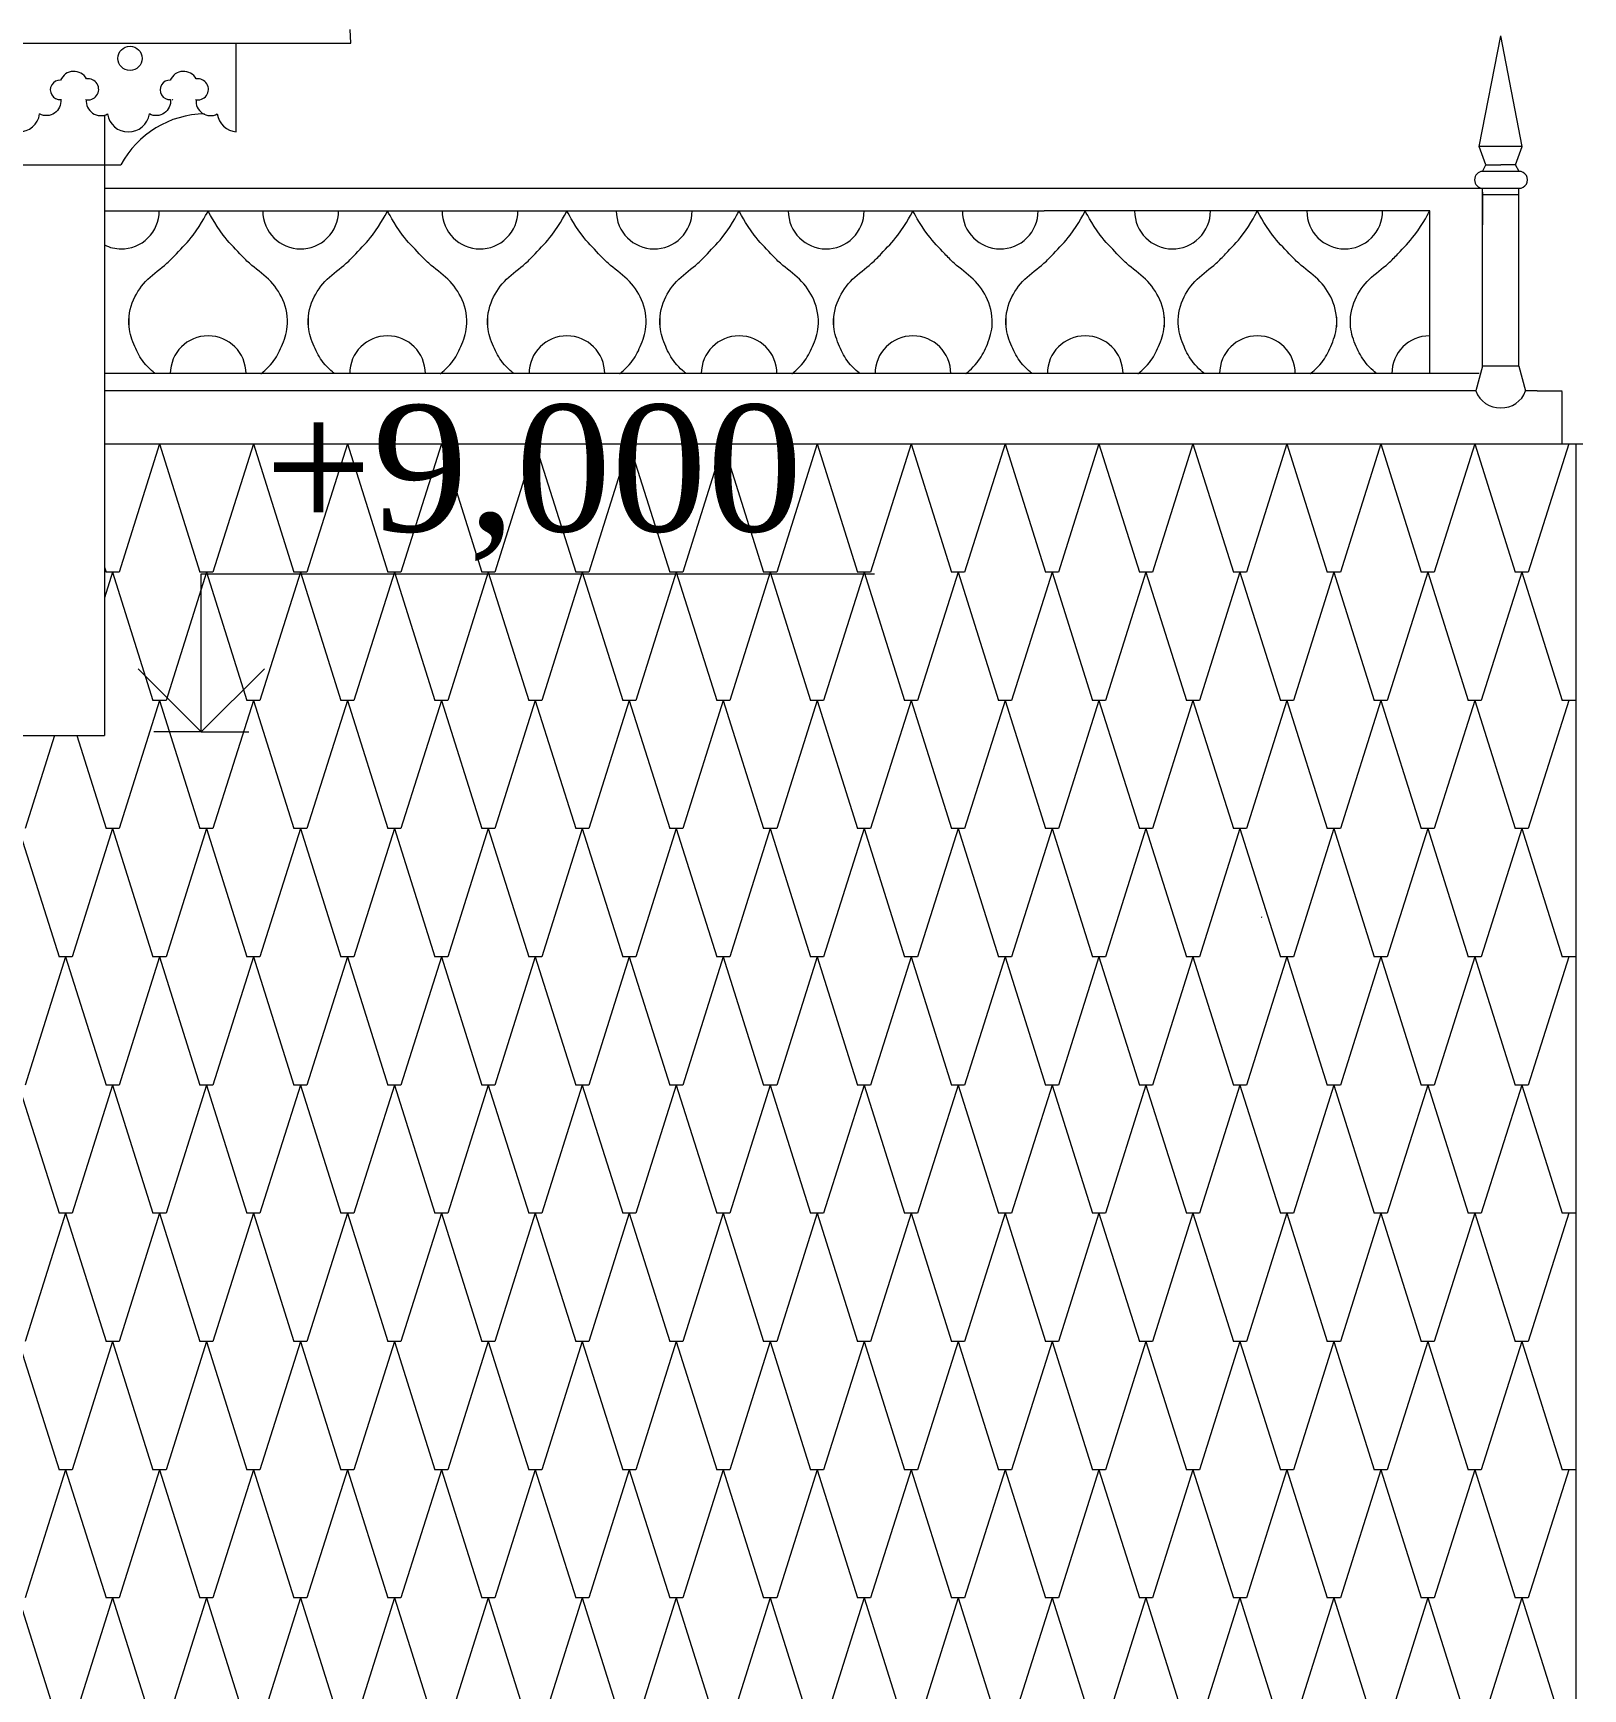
# Model space of a CAD drawing. Header units: millimetres. Extents: x 2399 to 111977, y 1313 to 59551.
# Drawn here: x 78996 to 81445, y 39283 to 41900 of the extents above; entities that cross this region are included whole.
import ezdxf

# ---------------------------------------------------------------- set-up
doc = ezdxf.new("R2010")
doc.units = ezdxf.units.MM
doc.layers.add('dim Level', color=7, linetype='Continuous', lineweight=13)
doc.layers.add('main line', color=7, linetype='Continuous', lineweight=13)
doc.layers.add('hatch1', color=7, linetype='Continuous', lineweight=20, true_color=0x6a6a6a)
doc.styles.add('СГЕНЕРИР_СТИЛЬ_1', font='georgia.ttf')

msp = doc.modelspace()

# ---------------------------------------------------------------- linework, layer by layer
at = {"layer": 'dim Level', "color": 7, "linetype": 'Continuous', "lineweight": 13}
for p, q in [((79261.5586, 40794.9945), (79261.5586, 41044.9945)), ((79261.5586, 41044.9945), (80325.4386, 41044.9945)), ((79261.5586, 40794.9945), (79161.5586, 40894.9945)), ((79361.5586, 40894.9945), (79261.5586, 40794.9945)), ((79261.5586, 40794.9945), (79186.5586, 40794.9945)), ((79261.5586, 40794.9945), (79336.5586, 40794.9945))]:
    msp.add_line(p, q, dxfattribs=at)
at = {"layer": 'hatch1', "color": 251, "linetype": 'Continuous', "lineweight": 20, "true_color": 0x6a6a6a}
for p, q in [((79195.4782, 41250.1817), (79131.5301, 41047.532)), ((79195.4782, 41250.1817), (79259.4263, 41047.532)), ((79343.9658, 41250.1817), (79280.0176, 41047.532)), ((79343.9658, 41250.1817), (79407.9139, 41047.532)), ((79492.4534, 41250.1817), (79428.5052, 41047.532)), ((79492.4534, 41250.1817), (79556.4015, 41047.532)), ((79640.941, 41250.1817), (79576.9928, 41047.532)), ((79640.941, 41250.1817), (79704.8891, 41047.532)), ((79789.4285, 41250.1817), (79725.4804, 41047.532)), ((79789.4285, 41250.1817), (79853.3767, 41047.532)), ((79937.9161, 41250.1817), (79873.968, 41047.532)), ((79937.9161, 41250.1817), (80001.8643, 41047.532)), ((80086.4037, 41250.1817), (80022.4556, 41047.532)), ((80086.4037, 41250.1817), (80150.3519, 41047.532)), ((80234.8913, 41250.1817), (80170.9432, 41047.532)), ((80234.8913, 41250.1817), (80298.8394, 41047.532)), ((80383.3789, 41250.1817), (80319.4308, 41047.532)), ((80383.3789, 41250.1817), (80447.327, 41047.532)), ((80531.8665, 41250.1817), (80467.9183, 41047.532)), ((80531.8665, 41250.1817), (80595.8146, 41047.532)), ((80680.3541, 41250.1817), (80616.4059, 41047.532)), ((80680.3541, 41250.1817), (80744.3022, 41047.532)), ((80828.8417, 41250.1817), (80764.8935, 41047.532)), ((80828.8417, 41250.1817), (80892.7898, 41047.532)), ((80977.3292, 41250.1817), (80913.3811, 41047.532)), ((80977.3292, 41250.1817), (81041.2774, 41047.532)), ((81125.8168, 41250.1817), (81061.8687, 41047.532)), ((81125.8168, 41250.1817), (81189.765, 41047.532)), ((81274.3044, 41250.1817), (81210.3563, 41047.532)), ((81274.3044, 41250.1817), (81338.2526, 41047.532)), ((81422.792, 41250.1817), (81358.8439, 41047.532)), ((79108.4357, 41055.4641), (79110.9387, 41047.532)), ((79121.2344, 41047.532), (79108.4357, 41006.9732)), ((79131.5301, 41047.532), (79110.9387, 41047.532)), ((79121.2344, 41047.532), (79185.1825, 40844.8823)), ((79269.722, 41047.532), (79205.7739, 40844.8823)), ((79280.0176, 41047.532), (79259.4263, 41047.532)), ((79269.722, 41047.532), (79333.6701, 40844.8823)), ((79418.2096, 41047.532), (79354.2614, 40844.8823)), ((79428.5052, 41047.532), (79407.9139, 41047.532)), ((79418.2096, 41047.532), (79482.1577, 40844.8823)), ((79566.6972, 41047.532), (79502.749, 40844.8823)), ((79576.9928, 41047.532), (79556.4015, 41047.532)), ((79566.6972, 41047.532), (79630.6453, 40844.8823)), ((79715.1847, 41047.532), (79651.2366, 40844.8823)), ((79725.4804, 41047.532), (79704.8891, 41047.532)), ((79715.1847, 41047.532), (79779.1329, 40844.8823)), ((79863.6723, 41047.532), (79799.7242, 40844.8823)), ((79873.968, 41047.532), (79853.3767, 41047.532)), ((79863.6723, 41047.532), (79927.6205, 40844.8823)), ((80012.1599, 41047.532), (79948.2118, 40844.8823)), ((80022.4556, 41047.532), (80001.8643, 41047.532)), ((80012.1599, 41047.532), (80076.1081, 40844.8823)), ((80160.6475, 41047.532), (80096.6994, 40844.8823)), ((80170.9432, 41047.532), (80150.3519, 41047.532)), ((80160.6475, 41047.532), (80224.5956, 40844.8823)), ((80309.1351, 41047.532), (80245.187, 40844.8823)), ((80319.4308, 41047.532), (80298.8394, 41047.532)), ((80309.1351, 41047.532), (80373.0832, 40844.8823)), ((80457.6227, 41047.532), (80393.6746, 40844.8823)), ((80467.9183, 41047.532), (80447.327, 41047.532)), ((80457.6227, 41047.532), (80521.5708, 40844.8823)), ((80606.1103, 41047.532), (80542.1621, 40844.8823)), ((80616.4059, 41047.532), (80595.8146, 41047.532)), ((80606.1103, 41047.532), (80670.0584, 40844.8823)), ((80754.5979, 41047.532), (80690.6497, 40844.8823)), ((80764.8935, 41047.532), (80744.3022, 41047.532)), ((80754.5979, 41047.532), (80818.546, 40844.8823)), ((80903.0855, 41047.532), (80839.1373, 40844.8823)), ((80913.3811, 41047.532), (80892.7898, 41047.532)), ((80903.0855, 41047.532), (80967.0336, 40844.8823)), ((81051.573, 41047.532), (80987.6249, 40844.8823)), ((81061.8687, 41047.532), (81041.2774, 41047.532)), ((81051.573, 41047.532), (81115.5212, 40844.8823)), ((81200.0606, 41047.532), (81136.1125, 40844.8823)), ((81210.3563, 41047.532), (81189.765, 41047.532)), ((81200.0606, 41047.532), (81264.0088, 40844.8823)), ((81348.5482, 41047.532), (81284.6001, 40844.8823)), ((81358.8439, 41047.532), (81338.2526, 41047.532)), ((81348.5482, 41047.532), (81412.4963, 40844.8823)), ((79195.4782, 40844.8823), (79131.5301, 40642.2326)), ((79205.7739, 40844.8823), (79185.1825, 40844.8823)), ((79195.4782, 40844.8823), (79259.4263, 40642.2326)), ((79343.9658, 40844.8823), (79280.0176, 40642.2326)), ((79354.2614, 40844.8823), (79333.6701, 40844.8823)), ((79343.9658, 40844.8823), (79407.9139, 40642.2326)), ((79492.4534, 40844.8823), (79428.5052, 40642.2326)), ((79502.749, 40844.8823), (79482.1577, 40844.8823)), ((79492.4534, 40844.8823), (79556.4015, 40642.2326)), ((79640.941, 40844.8823), (79576.9928, 40642.2326)), ((79651.2366, 40844.8823), (79630.6453, 40844.8823)), ((79640.941, 40844.8823), (79704.8891, 40642.2326)), ((79789.4285, 40844.8823), (79725.4804, 40642.2326)), ((79799.7242, 40844.8823), (79779.1329, 40844.8823)), ((79789.4285, 40844.8823), (79853.3767, 40642.2326)), ((79937.9161, 40844.8823), (79873.968, 40642.2326)), ((79948.2118, 40844.8823), (79927.6205, 40844.8823)), ((79937.9161, 40844.8823), (80001.8643, 40642.2326)), ((80086.4037, 40844.8823), (80022.4556, 40642.2326)), ((80096.6994, 40844.8823), (80076.1081, 40844.8823)), ((80086.4037, 40844.8823), (80150.3519, 40642.2326)), ((80234.8913, 40844.8823), (80170.9432, 40642.2326)), ((80245.187, 40844.8823), (80224.5956, 40844.8823)), ((80234.8913, 40844.8823), (80298.8394, 40642.2326)), ((80383.3789, 40844.8823), (80319.4308, 40642.2326)), ((80393.6746, 40844.8823), (80373.0832, 40844.8823)), ((80383.3789, 40844.8823), (80447.327, 40642.2326)), ((80531.8665, 40844.8823), (80467.9183, 40642.2326)), ((80542.1621, 40844.8823), (80521.5708, 40844.8823)), ((80531.8665, 40844.8823), (80595.8146, 40642.2326)), ((80680.3541, 40844.8823), (80616.4059, 40642.2326)), ((80690.6497, 40844.8823), (80670.0584, 40844.8823)), ((80680.3541, 40844.8823), (80744.3022, 40642.2326)), ((80828.8417, 40844.8823), (80764.8935, 40642.2326)), ((80839.1373, 40844.8823), (80818.546, 40844.8823)), ((80828.8417, 40844.8823), (80892.7898, 40642.2326)), ((80977.3292, 40844.8823), (80913.3811, 40642.2326)), ((80987.6249, 40844.8823), (80967.0336, 40844.8823)), ((80977.3292, 40844.8823), (81041.2774, 40642.2326)), ((81125.8168, 40844.8823), (81061.8687, 40642.2326)), ((81136.1125, 40844.8823), (81115.5212, 40844.8823)), ((81125.8168, 40844.8823), (81189.765, 40642.2326)), ((81274.3044, 40844.8823), (81210.3563, 40642.2326)), ((81284.6001, 40844.8823), (81264.0088, 40844.8823)), ((81274.3044, 40844.8823), (81338.2526, 40642.2326)), ((81422.792, 40844.8823), (81358.8439, 40642.2326)), ((81433.0877, 40844.8823), (81412.4963, 40844.8823)), ((79029.4068, 40789.1597), (78983.0425, 40642.2326)), ((79064.5744, 40789.1597), (79110.9387, 40642.2326)), ((78972.7468, 40642.2326), (79036.6949, 40439.5829)), ((79121.2344, 40642.2326), (79057.2863, 40439.5829)), ((79131.5301, 40642.2326), (79110.9387, 40642.2326)), ((79121.2344, 40642.2326), (79185.1825, 40439.5829)), ((79269.722, 40642.2326), (79205.7739, 40439.5829)), ((79280.0176, 40642.2326), (79259.4263, 40642.2326)), ((79269.722, 40642.2326), (79333.6701, 40439.5829)), ((79418.2096, 40642.2326), (79354.2614, 40439.5829)), ((79428.5052, 40642.2326), (79407.9139, 40642.2326)), ((79418.2096, 40642.2326), (79482.1577, 40439.5829)), ((79566.6972, 40642.2326), (79502.749, 40439.5829)), ((79576.9928, 40642.2326), (79556.4015, 40642.2326)), ((79566.6972, 40642.2326), (79630.6453, 40439.5829)), ((79715.1847, 40642.2326), (79651.2366, 40439.5829)), ((79725.4804, 40642.2326), (79704.8891, 40642.2326)), ((79715.1847, 40642.2326), (79779.1329, 40439.5829)), ((79863.6723, 40642.2326), (79799.7242, 40439.5829)), ((79873.968, 40642.2326), (79853.3767, 40642.2326)), ((79863.6723, 40642.2326), (79927.6205, 40439.5829)), ((80012.1599, 40642.2326), (79948.2118, 40439.5829)), ((80022.4556, 40642.2326), (80001.8643, 40642.2326)), ((80012.1599, 40642.2326), (80076.1081, 40439.5829)), ((80160.6475, 40642.2326), (80096.6994, 40439.5829)), ((80170.9432, 40642.2326), (80150.3519, 40642.2326)), ((80160.6475, 40642.2326), (80224.5956, 40439.5829)), ((80309.1351, 40642.2326), (80245.187, 40439.5829)), ((80319.4308, 40642.2326), (80298.8394, 40642.2326)), ((80309.1351, 40642.2326), (80373.0832, 40439.5829)), ((80457.6227, 40642.2326), (80393.6746, 40439.5829)), ((80467.9183, 40642.2326), (80447.327, 40642.2326)), ((80457.6227, 40642.2326), (80521.5708, 40439.5829)), ((80606.1103, 40642.2326), (80542.1621, 40439.5829)), ((80616.4059, 40642.2326), (80595.8146, 40642.2326)), ((80606.1103, 40642.2326), (80670.0584, 40439.5829)), ((80754.5979, 40642.2326), (80690.6497, 40439.5829)), ((80764.8935, 40642.2326), (80744.3022, 40642.2326)), ((80754.5979, 40642.2326), (80818.546, 40439.5829)), ((80903.0855, 40642.2326), (80839.1373, 40439.5829)), ((80913.3811, 40642.2326), (80892.7898, 40642.2326)), ((80903.0855, 40642.2326), (80967.0336, 40439.5829)), ((81051.573, 40642.2326), (80987.6249, 40439.5829)), ((81061.8687, 40642.2326), (81041.2774, 40642.2326)), ((81051.573, 40642.2326), (81115.5212, 40439.5829)), ((81200.0606, 40642.2326), (81136.1125, 40439.5829)), ((81210.3563, 40642.2326), (81189.765, 40642.2326)), ((81200.0606, 40642.2326), (81264.0088, 40439.5829)), ((81348.5482, 40642.2326), (81284.6001, 40439.5829)), ((81358.8439, 40642.2326), (81338.2526, 40642.2326)), ((81348.5482, 40642.2326), (81412.4963, 40439.5829)), ((79046.9906, 40439.5829), (78983.0425, 40236.9332)), ((79057.2863, 40439.5829), (79036.6949, 40439.5829)), ((79046.9906, 40439.5829), (79110.9387, 40236.9332)), ((79195.4782, 40439.5829), (79131.5301, 40236.9332)), ((79205.7739, 40439.5829), (79185.1825, 40439.5829)), ((79195.4782, 40439.5829), (79259.4263, 40236.9332)), ((79343.9658, 40439.5829), (79280.0176, 40236.9332)), ((79354.2614, 40439.5829), (79333.6701, 40439.5829)), ((79343.9658, 40439.5829), (79407.9139, 40236.9332)), ((79492.4534, 40439.5829), (79428.5052, 40236.9332)), ((79502.749, 40439.5829), (79482.1577, 40439.5829)), ((79492.4534, 40439.5829), (79556.4015, 40236.9332)), ((79640.941, 40439.5829), (79576.9928, 40236.9332)), ((79651.2366, 40439.5829), (79630.6453, 40439.5829)), ((79640.941, 40439.5829), (79704.8891, 40236.9332)), ((79789.4285, 40439.5829), (79725.4804, 40236.9332)), ((79799.7242, 40439.5829), (79779.1329, 40439.5829)), ((79789.4285, 40439.5829), (79853.3767, 40236.9332)), ((79937.9161, 40439.5829), (79873.968, 40236.9332)), ((79948.2118, 40439.5829), (79927.6205, 40439.5829)), ((79937.9161, 40439.5829), (80001.8643, 40236.9332)), ((80086.4037, 40439.5829), (80022.4556, 40236.9332)), ((80096.6994, 40439.5829), (80076.1081, 40439.5829)), ((80086.4037, 40439.5829), (80150.3519, 40236.9332)), ((80234.8913, 40439.5829), (80170.9432, 40236.9332)), ((80245.187, 40439.5829), (80224.5956, 40439.5829)), ((80234.8913, 40439.5829), (80298.8394, 40236.9332)), ((80383.3789, 40439.5829), (80319.4308, 40236.9332)), ((80393.6746, 40439.5829), (80373.0832, 40439.5829)), ((80383.3789, 40439.5829), (80447.327, 40236.9332)), ((80531.8665, 40439.5829), (80467.9183, 40236.9332)), ((80542.1621, 40439.5829), (80521.5708, 40439.5829)), ((80531.8665, 40439.5829), (80595.8146, 40236.9332)), ((80680.3541, 40439.5829), (80616.4059, 40236.9332)), ((80690.6497, 40439.5829), (80670.0584, 40439.5829)), ((80680.3541, 40439.5829), (80744.3022, 40236.9332)), ((80828.8417, 40439.5829), (80764.8935, 40236.9332)), ((80839.1373, 40439.5829), (80818.546, 40439.5829)), ((80828.8417, 40439.5829), (80892.7898, 40236.9332)), ((80977.3292, 40439.5829), (80913.3811, 40236.9332)), ((80987.6249, 40439.5829), (80967.0336, 40439.5829)), ((80977.3292, 40439.5829), (81041.2774, 40236.9332)), ((81125.8168, 40439.5829), (81061.8687, 40236.9332)), ((81136.1125, 40439.5829), (81115.5212, 40439.5829)), ((81125.8168, 40439.5829), (81189.765, 40236.9332)), ((81274.3044, 40439.5829), (81210.3563, 40236.9332)), ((81284.6001, 40439.5829), (81264.0088, 40439.5829)), ((81274.3044, 40439.5829), (81338.2526, 40236.9332)), ((81422.792, 40439.5829), (81358.8439, 40236.9332)), ((81433.0877, 40439.5829), (81412.4963, 40439.5829)), ((78972.7468, 40236.9332), (79036.6949, 40034.2835)), ((79121.2344, 40236.9332), (79057.2863, 40034.2835)), ((79131.5301, 40236.9332), (79110.9387, 40236.9332)), ((79121.2344, 40236.9332), (79185.1825, 40034.2835)), ((79269.722, 40236.9332), (79205.7739, 40034.2835)), ((79280.0176, 40236.9332), (79259.4263, 40236.9332)), ((79269.722, 40236.9332), (79333.6701, 40034.2835)), ((79418.2096, 40236.9332), (79354.2614, 40034.2835)), ((79428.5052, 40236.9332), (79407.9139, 40236.9332)), ((79418.2096, 40236.9332), (79482.1577, 40034.2835)), ((79566.6972, 40236.9332), (79502.749, 40034.2835)), ((79576.9928, 40236.9332), (79556.4015, 40236.9332)), ((79566.6972, 40236.9332), (79630.6453, 40034.2835)), ((79715.1847, 40236.9332), (79651.2366, 40034.2835)), ((79725.4804, 40236.9332), (79704.8891, 40236.9332)), ((79715.1847, 40236.9332), (79779.1329, 40034.2835)), ((79863.6723, 40236.9332), (79799.7242, 40034.2835)), ((79873.968, 40236.9332), (79853.3767, 40236.9332)), ((79863.6723, 40236.9332), (79927.6205, 40034.2835)), ((80012.1599, 40236.9332), (79948.2118, 40034.2835)), ((80022.4556, 40236.9332), (80001.8643, 40236.9332)), ((80012.1599, 40236.9332), (80076.1081, 40034.2835)), ((80160.6475, 40236.9332), (80096.6994, 40034.2835)), ((80170.9432, 40236.9332), (80150.3519, 40236.9332)), ((80160.6475, 40236.9332), (80224.5956, 40034.2835)), ((80309.1351, 40236.9332), (80245.187, 40034.2835)), ((80319.4308, 40236.9332), (80298.8394, 40236.9332)), ((80309.1351, 40236.9332), (80373.0832, 40034.2835)), ((80457.6227, 40236.9332), (80393.6746, 40034.2835)), ((80467.9183, 40236.9332), (80447.327, 40236.9332)), ((80457.6227, 40236.9332), (80521.5708, 40034.2835)), ((80606.1103, 40236.9332), (80542.1621, 40034.2835)), ((80616.4059, 40236.9332), (80595.8146, 40236.9332)), ((80606.1103, 40236.9332), (80670.0584, 40034.2835)), ((80754.5979, 40236.9332), (80690.6497, 40034.2835)), ((80764.8935, 40236.9332), (80744.3022, 40236.9332)), ((80754.5979, 40236.9332), (80818.546, 40034.2835)), ((80903.0855, 40236.9332), (80839.1373, 40034.2835)), ((80913.3811, 40236.9332), (80892.7898, 40236.9332)), ((80903.0855, 40236.9332), (80967.0336, 40034.2835)), ((81051.573, 40236.9332), (80987.6249, 40034.2835)), ((81061.8687, 40236.9332), (81041.2774, 40236.9332)), ((81051.573, 40236.9332), (81115.5212, 40034.2835)), ((81200.0606, 40236.9332), (81136.1125, 40034.2835)), ((81210.3563, 40236.9332), (81189.765, 40236.9332)), ((81200.0606, 40236.9332), (81264.0088, 40034.2835)), ((81348.5482, 40236.9332), (81284.6001, 40034.2835)), ((81358.8439, 40236.9332), (81338.2526, 40236.9332)), ((81348.5482, 40236.9332), (81412.4963, 40034.2835)), ((79046.9906, 40034.2835), (78983.0425, 39831.6338)), ((79057.2863, 40034.2835), (79036.6949, 40034.2835)), ((79046.9906, 40034.2835), (79110.9387, 39831.6338)), ((79195.4782, 40034.2835), (79131.5301, 39831.6338)), ((79205.7739, 40034.2835), (79185.1825, 40034.2835)), ((79195.4782, 40034.2835), (79259.4263, 39831.6338)), ((79343.9658, 40034.2835), (79280.0176, 39831.6338)), ((79354.2614, 40034.2835), (79333.6701, 40034.2835)), ((79343.9658, 40034.2835), (79407.9139, 39831.6338)), ((79492.4534, 40034.2835), (79428.5052, 39831.6338)), ((79502.749, 40034.2835), (79482.1577, 40034.2835)), ((79492.4534, 40034.2835), (79556.4015, 39831.6338)), ((79640.941, 40034.2835), (79576.9928, 39831.6338)), ((79651.2366, 40034.2835), (79630.6453, 40034.2835)), ((79640.941, 40034.2835), (79704.8891, 39831.6338)), ((79789.4285, 40034.2835), (79725.4804, 39831.6338)), ((79799.7242, 40034.2835), (79779.1329, 40034.2835)), ((79789.4285, 40034.2835), (79853.3767, 39831.6338)), ((79937.9161, 40034.2835), (79873.968, 39831.6338)), ((79948.2118, 40034.2835), (79927.6205, 40034.2835)), ((79937.9161, 40034.2835), (80001.8643, 39831.6338)), ((80086.4037, 40034.2835), (80022.4556, 39831.6338)), ((80096.6994, 40034.2835), (80076.1081, 40034.2835)), ((80086.4037, 40034.2835), (80150.3519, 39831.6338)), ((80234.8913, 40034.2835), (80170.9432, 39831.6338)), ((80245.187, 40034.2835), (80224.5956, 40034.2835)), ((80234.8913, 40034.2835), (80298.8394, 39831.6338)), ((80383.3789, 40034.2835), (80319.4308, 39831.6338)), ((80393.6746, 40034.2835), (80373.0832, 40034.2835)), ((80383.3789, 40034.2835), (80447.327, 39831.6338)), ((80531.8665, 40034.2835), (80467.9183, 39831.6338)), ((80542.1621, 40034.2835), (80521.5708, 40034.2835)), ((80531.8665, 40034.2835), (80595.8146, 39831.6338)), ((80680.3541, 40034.2835), (80616.4059, 39831.6338)), ((80690.6497, 40034.2835), (80670.0584, 40034.2835)), ((80680.3541, 40034.2835), (80744.3022, 39831.6338)), ((80828.8417, 40034.2835), (80764.8935, 39831.6338)), ((80839.1373, 40034.2835), (80818.546, 40034.2835)), ((80828.8417, 40034.2835), (80892.7898, 39831.6338)), ((80977.3292, 40034.2835), (80913.3811, 39831.6338)), ((80987.6249, 40034.2835), (80967.0336, 40034.2835)), ((80977.3292, 40034.2835), (81041.2774, 39831.6338)), ((81125.8168, 40034.2835), (81061.8687, 39831.6338)), ((81136.1125, 40034.2835), (81115.5212, 40034.2835)), ((81125.8168, 40034.2835), (81189.765, 39831.6338)), ((81274.3044, 40034.2835), (81210.3563, 39831.6338)), ((81284.6001, 40034.2835), (81264.0088, 40034.2835)), ((81274.3044, 40034.2835), (81338.2526, 39831.6338)), ((81422.792, 40034.2835), (81358.8439, 39831.6338)), ((81433.0877, 40034.2835), (81412.4963, 40034.2835)), ((78972.7468, 39831.6338), (79036.6949, 39628.9841)), ((79121.2344, 39831.6338), (79057.2863, 39628.9841)), ((79131.5301, 39831.6338), (79110.9387, 39831.6338)), ((79121.2344, 39831.6338), (79185.1825, 39628.9841)), ((79269.722, 39831.6338), (79205.7739, 39628.9841)), ((79280.0176, 39831.6338), (79259.4263, 39831.6338)), ((79269.722, 39831.6338), (79333.6701, 39628.9841)), ((79418.2096, 39831.6338), (79354.2614, 39628.9841)), ((79428.5052, 39831.6338), (79407.9139, 39831.6338)), ((79418.2096, 39831.6338), (79482.1577, 39628.9841)), ((79566.6972, 39831.6338), (79502.749, 39628.9841)), ((79576.9928, 39831.6338), (79556.4015, 39831.6338)), ((79566.6972, 39831.6338), (79630.6453, 39628.9841)), ((79715.1847, 39831.6338), (79651.2366, 39628.9841)), ((79725.4804, 39831.6338), (79704.8891, 39831.6338)), ((79715.1847, 39831.6338), (79779.1329, 39628.9841)), ((79863.6723, 39831.6338), (79799.7242, 39628.9841)), ((79873.968, 39831.6338), (79853.3767, 39831.6338)), ((79863.6723, 39831.6338), (79927.6205, 39628.9841)), ((80012.1599, 39831.6338), (79948.2118, 39628.9841)), ((80022.4556, 39831.6338), (80001.8643, 39831.6338)), ((80012.1599, 39831.6338), (80076.1081, 39628.9841)), ((80160.6475, 39831.6338), (80096.6994, 39628.9841)), ((80170.9432, 39831.6338), (80150.3519, 39831.6338)), ((80160.6475, 39831.6338), (80224.5956, 39628.9841)), ((80309.1351, 39831.6338), (80245.187, 39628.9841)), ((80319.4308, 39831.6338), (80298.8394, 39831.6338)), ((80309.1351, 39831.6338), (80373.0832, 39628.9841)), ((80457.6227, 39831.6338), (80393.6746, 39628.9841)), ((80467.9183, 39831.6338), (80447.327, 39831.6338)), ((80457.6227, 39831.6338), (80521.5708, 39628.9841)), ((80606.1103, 39831.6338), (80542.1621, 39628.9841)), ((80616.4059, 39831.6338), (80595.8146, 39831.6338)), ((80606.1103, 39831.6338), (80670.0584, 39628.9841)), ((80754.5979, 39831.6338), (80690.6497, 39628.9841)), ((80764.8935, 39831.6338), (80744.3022, 39831.6338)), ((80754.5979, 39831.6338), (80818.546, 39628.9841)), ((80903.0855, 39831.6338), (80839.1373, 39628.9841)), ((80913.3811, 39831.6338), (80892.7898, 39831.6338)), ((80903.0855, 39831.6338), (80967.0336, 39628.9841)), ((81051.573, 39831.6338), (80987.6249, 39628.9841)), ((81061.8687, 39831.6338), (81041.2774, 39831.6338)), ((81051.573, 39831.6338), (81115.5212, 39628.9841)), ((81200.0606, 39831.6338), (81136.1125, 39628.9841)), ((81210.3563, 39831.6338), (81189.765, 39831.6338)), ((81200.0606, 39831.6338), (81264.0088, 39628.9841)), ((81348.5482, 39831.6338), (81284.6001, 39628.9841)), ((81358.8439, 39831.6338), (81338.2526, 39831.6338)), ((81348.5482, 39831.6338), (81412.4963, 39628.9841)), ((79046.9906, 39628.9841), (78983.0425, 39426.3344)), ((79057.2863, 39628.9841), (79036.6949, 39628.9841)), ((79046.9906, 39628.9841), (79110.9387, 39426.3344)), ((79195.4782, 39628.9841), (79131.5301, 39426.3344)), ((79205.7739, 39628.9841), (79185.1825, 39628.9841)), ((79195.4782, 39628.9841), (79259.4263, 39426.3344)), ((79343.9658, 39628.9841), (79280.0176, 39426.3344)), ((79354.2614, 39628.9841), (79333.6701, 39628.9841)), ((79343.9658, 39628.9841), (79407.9139, 39426.3344)), ((79492.4534, 39628.9841), (79428.5052, 39426.3344)), ((79502.749, 39628.9841), (79482.1577, 39628.9841)), ((79492.4534, 39628.9841), (79556.4015, 39426.3344)), ((79640.941, 39628.9841), (79576.9928, 39426.3344)), ((79651.2366, 39628.9841), (79630.6453, 39628.9841)), ((79640.941, 39628.9841), (79704.8891, 39426.3344)), ((79789.4285, 39628.9841), (79725.4804, 39426.3344)), ((79799.7242, 39628.9841), (79779.1329, 39628.9841)), ((79789.4285, 39628.9841), (79853.3767, 39426.3344)), ((79937.9161, 39628.9841), (79873.968, 39426.3344)), ((79948.2118, 39628.9841), (79927.6205, 39628.9841)), ((79937.9161, 39628.9841), (80001.8643, 39426.3344)), ((80086.4037, 39628.9841), (80022.4556, 39426.3344)), ((80096.6994, 39628.9841), (80076.1081, 39628.9841)), ((80086.4037, 39628.9841), (80150.3519, 39426.3344)), ((80234.8913, 39628.9841), (80170.9432, 39426.3344)), ((80245.187, 39628.9841), (80224.5956, 39628.9841)), ((80234.8913, 39628.9841), (80298.8394, 39426.3344)), ((80383.3789, 39628.9841), (80319.4308, 39426.3344)), ((80393.6746, 39628.9841), (80373.0832, 39628.9841)), ((80383.3789, 39628.9841), (80447.327, 39426.3344)), ((80531.8665, 39628.9841), (80467.9183, 39426.3344)), ((80542.1621, 39628.9841), (80521.5708, 39628.9841)), ((80531.8665, 39628.9841), (80595.8146, 39426.3344)), ((80680.3541, 39628.9841), (80616.4059, 39426.3344)), ((80690.6497, 39628.9841), (80670.0584, 39628.9841)), ((80680.3541, 39628.9841), (80744.3022, 39426.3344)), ((80828.8417, 39628.9841), (80764.8935, 39426.3344)), ((80839.1373, 39628.9841), (80818.546, 39628.9841)), ((80828.8417, 39628.9841), (80892.7898, 39426.3344)), ((80977.3292, 39628.9841), (80913.3811, 39426.3344)), ((80987.6249, 39628.9841), (80967.0336, 39628.9841)), ((80977.3292, 39628.9841), (81041.2774, 39426.3344)), ((81125.8168, 39628.9841), (81061.8687, 39426.3344)), ((81136.1125, 39628.9841), (81115.5212, 39628.9841)), ((81125.8168, 39628.9841), (81189.765, 39426.3344)), ((81274.3044, 39628.9841), (81210.3563, 39426.3344)), ((81284.6001, 39628.9841), (81264.0088, 39628.9841)), ((81274.3044, 39628.9841), (81338.2526, 39426.3344)), ((81422.792, 39628.9841), (81358.8439, 39426.3344)), ((81433.0877, 39628.9841), (81412.4963, 39628.9841)), ((78972.7468, 39426.3344), (79036.6949, 39223.6847)), ((79121.2344, 39426.3344), (79057.2863, 39223.6847)), ((79131.5301, 39426.3344), (79110.9387, 39426.3344)), ((79121.2344, 39426.3344), (79185.1825, 39223.6847)), ((79269.722, 39426.3344), (79205.7739, 39223.6847)), ((79280.0176, 39426.3344), (79259.4263, 39426.3344)), ((79269.722, 39426.3344), (79333.6701, 39223.6847)), ((79418.2096, 39426.3344), (79354.2614, 39223.6847)), ((79428.5052, 39426.3344), (79407.9139, 39426.3344)), ((79418.2096, 39426.3344), (79482.1577, 39223.6847)), ((79566.6972, 39426.3344), (79502.749, 39223.6847)), ((79576.9928, 39426.3344), (79556.4015, 39426.3344)), ((79566.6972, 39426.3344), (79630.6453, 39223.6847)), ((79715.1847, 39426.3344), (79651.2366, 39223.6847)), ((79725.4804, 39426.3344), (79704.8891, 39426.3344)), ((79715.1847, 39426.3344), (79779.1329, 39223.6847)), ((79863.6723, 39426.3344), (79799.7242, 39223.6847)), ((79873.968, 39426.3344), (79853.3767, 39426.3344)), ((79863.6723, 39426.3344), (79927.6205, 39223.6847)), ((80012.1599, 39426.3344), (79948.2118, 39223.6847)), ((80022.4556, 39426.3344), (80001.8643, 39426.3344)), ((80012.1599, 39426.3344), (80076.1081, 39223.6847)), ((80160.6475, 39426.3344), (80096.6994, 39223.6847)), ((80170.9432, 39426.3344), (80150.3519, 39426.3344)), ((80160.6475, 39426.3344), (80224.5956, 39223.6847)), ((80309.1351, 39426.3344), (80245.187, 39223.6847)), ((80319.4308, 39426.3344), (80298.8394, 39426.3344)), ((80309.1351, 39426.3344), (80373.0832, 39223.6847)), ((80457.6227, 39426.3344), (80393.6746, 39223.6847)), ((80467.9183, 39426.3344), (80447.327, 39426.3344)), ((80457.6227, 39426.3344), (80521.5708, 39223.6847)), ((80606.1103, 39426.3344), (80542.1621, 39223.6847)), ((80616.4059, 39426.3344), (80595.8146, 39426.3344)), ((80606.1103, 39426.3344), (80670.0584, 39223.6847)), ((80754.5979, 39426.3344), (80690.6497, 39223.6847)), ((80764.8935, 39426.3344), (80744.3022, 39426.3344)), ((80754.5979, 39426.3344), (80818.546, 39223.6847)), ((80903.0855, 39426.3344), (80839.1373, 39223.6847)), ((80913.3811, 39426.3344), (80892.7898, 39426.3344)), ((80903.0855, 39426.3344), (80967.0336, 39223.6847)), ((81051.573, 39426.3344), (80987.6249, 39223.6847)), ((81061.8687, 39426.3344), (81041.2774, 39426.3344)), ((81051.573, 39426.3344), (81115.5212, 39223.6847)), ((81200.0606, 39426.3344), (81136.1125, 39223.6847)), ((81210.3563, 39426.3344), (81189.765, 39426.3344)), ((81200.0606, 39426.3344), (81264.0088, 39223.6847)), ((81348.5482, 39426.3344), (81284.6001, 39223.6847)), ((81358.8439, 39426.3344), (81338.2526, 39426.3344)), ((81348.5482, 39426.3344), (81412.4963, 39223.6847))]:
    msp.add_line(p, q, dxfattribs=at)
at = {"layer": 'main line', "color": 7, "linetype": 'Continuous', "lineweight": 13}
for p, q in [((79498.0329, 41883.4199), (79497.0883, 41905.3065)), ((78620.9615, 41883.4199), (79498.0329, 41883.4199)), ((79316.8524, 41743.3427), (79316.8524, 41883.5726)), ((81281.4275, 41720.2693), (81315.3344, 41895.4447)), ((81349.2413, 41720.2693), (81315.3344, 41895.4447)), ((79108.4357, 41769.8259), (79108.4357, 40789.1597)), ((81349.2413, 41720.2693), (81281.4275, 41720.2693)), ((81291.8075, 41691.1263), (81281.4275, 41720.2693)), ((81338.8613, 41691.1263), (81349.2413, 41720.2693)), ((78113.6295, 41691.474), (79134.5913, 41691.474)), ((81286.2843, 41681.0758), (81291.8075, 41691.1263)), ((81291.8075, 41691.1263), (81315.3344, 41691.1263)), ((81338.8613, 41691.1263), (81315.3344, 41691.1263)), ((81344.3844, 41681.0758), (81338.8613, 41691.1263)), ((81344.3844, 41681.0758), (81284.5362, 41681.0758)), ((79108.4357, 41654.2396), (81344.0126, 41654.2396)), ((81286.6562, 41372.9664), (81286.6562, 41654.2396)), ((81286.6562, 41648.4313), (81286.6562, 41596.4194)), ((81344.0126, 41643.9798), (81286.6562, 41643.9798)), ((81344.0126, 41372.9664), (81344.0126, 41654.2396)), ((79108.4357, 41618.4202), (80593.4752, 41618.4202)), ((80141.929, 41618.4202), (80593.4752, 41618.4202)), ((81203.0463, 41618.4202), (80593.4752, 41618.4202)), ((81202.8679, 41618.4202), (81202.8679, 41361.3407)), ((79147.3747, 41435.502), (79147.3747, 41450.761)), ((79430.8561, 41435.502), (79430.8561, 41450.761)), ((79714.3376, 41435.502), (79714.3376, 41450.761)), ((79986.5815, 41435.502), (79986.5815, 41450.761)), ((80261.3145, 41435.502), (80261.3145, 41450.761)), ((80533.5585, 41435.502), (80533.5585, 41450.761)), ((80783.5585, 41450.761), (80783.5585, 41435.502)), ((81055.8024, 41450.761), (81055.8024, 41435.502)), ((80741.9911, 41361.3244), (79108.4357, 41361.3244)), ((81281.3258, 41361.3407), (80741.9911, 41361.3407)), ((81286.6562, 41372.9664), (81275.9953, 41333.9206)), ((81344.0126, 41372.9664), (81286.6562, 41372.9664)), ((81344.0126, 41372.9664), (81354.6735, 41333.9206)), ((81276.1242, 41333.9206), (79108.4357, 41333.9206)), ((81372.9268, 41333.9206), (81354.6735, 41333.9206)), ((81365.3344, 41333.9206), (81354.6735, 41333.9206)), ((81372.9268, 41333.9206), (81412.4256, 41333.9206)), ((81412.4256, 41250.1817), (81412.4256, 41333.1729)), ((79108.4357, 41250.1817), (81445.1918, 41250.1817)), ((79108.4357, 41250.1817), (80703.2736, 41250.1817)), ((79108.4357, 41250.1817), (79267.5832, 41250.1817)), ((79201.2514, 41250.1817), (79401.3614, 41250.1817)), ((79267.5832, 41250.1817), (79467.4641, 41250.1817)), ((81434.5347, 36664.5994), (81434.5347, 41250.1817)), ((78966.18, 40789.1597), (79108.4357, 40789.1597))]:
    msp.add_line(p, q, dxfattribs=at)
at = {"layer": 'main line', "color": 7, "linetype": 'Continuous', "lineweight": 13, "flags": 128}
for points in [[(79078.7044, 41794.4909, 1.219803903), (79080.1348, 41827.1728, 0.63216014), (79039.1708, 41825.1746, 1.067465283), (79039.4055, 41794.4909, -0.60309642), (79006.0138, 41771.7246)], [(79078.7044, 41794.4909, 1.219803903), (79080.1348, 41827.1728, 0.63216014), (79039.1708, 41825.1746, 1.067465283), (79039.4055, 41794.4909, -0.60309642), (79006.0138, 41771.7246)], [(79078.7044, 41794.4909, 1.219803903), (79080.1348, 41827.1728, 0.63216014), (79039.1708, 41825.1746, 1.067465283), (79039.4055, 41794.4909, -0.60309642), (79006.0138, 41771.7246)], [(79078.7044, 41794.4909, 1.219803903), (79080.1348, 41827.1728, 0.63216014), (79039.1708, 41825.1746, 1.067465283), (79039.4055, 41794.4909, -0.60309642), (79006.0138, 41771.7246)], [(79078.7044, 41794.4909, 1.219803903), (79080.1348, 41827.1728, 0.63216014), (79039.1708, 41825.1746, 1.067465283), (79039.4055, 41794.4909, -0.60309642), (79006.0138, 41771.7246)], [(79078.7044, 41794.4909, 1.219803903), (79080.1348, 41827.1728, 0.63216014), (79039.1708, 41825.1746, 1.067465283), (79039.4055, 41794.4909, -0.60309642), (79006.0138, 41771.7246)], [(79252.1163, 41794.4909, 1.219803903), (79253.5468, 41827.1728, 0.63216014), (79212.5827, 41825.1746, 1.067465283), (79212.8175, 41794.4909, -0.60309642), (79179.4257, 41771.7246)], [(79252.1163, 41794.4909, 1.219803903), (79253.5468, 41827.1728, 0.63216014), (79212.5827, 41825.1746, 1.067465283), (79212.8175, 41794.4909, -0.60309642), (79179.4257, 41771.7246)], [(79252.1163, 41794.4909, 1.219803903), (79253.5468, 41827.1728, 0.63216014), (79212.5827, 41825.1746, 1.067465283), (79212.8175, 41794.4909, -0.60309642), (79179.4257, 41771.7246)], [(79252.1163, 41794.4909, 1.219803903), (79253.5468, 41827.1728, 0.63216014), (79212.5827, 41825.1746, 1.067465283), (79212.8175, 41794.4909, -0.60309642), (79179.4257, 41771.7246)], [(79252.1163, 41794.4909, 1.219803903), (79253.5468, 41827.1728, 0.63216014), (79212.5827, 41825.1746, 1.067465283), (79212.8175, 41794.4909, -0.60309642), (79179.4257, 41771.7246)], [(79252.1163, 41794.4909, 1.219803903), (79253.5468, 41827.1728, 0.63216014), (79212.5827, 41825.1746, 1.067465283), (79212.8175, 41794.4909, -0.60309642), (79179.4257, 41771.7246)], [(79040.6032, 41794.4909, -0.017938026), (79039.4319, 41794.247)], [(79040.6032, 41794.4909, -0.017938026), (79039.4319, 41794.247)], [(79040.6032, 41794.4909, -0.017938026), (79039.4319, 41794.247)], [(79040.6032, 41794.4909, -0.017938026), (79039.4319, 41794.247)], [(79040.6032, 41794.4909, -0.017938026), (79039.4319, 41794.247)], [(79040.6032, 41794.4909, -0.017938026), (79039.4319, 41794.247)], [(79079.9021, 41794.4909, 0.60309642), (79113.2938, 41771.7246)], [(79079.9021, 41794.4909, 0.60309642), (79113.2938, 41771.7246)], [(79079.9021, 41794.4909, 0.60309642), (79113.2938, 41771.7246)], [(79079.9021, 41794.4909, 0.60309642), (79113.2938, 41771.7246)], [(79079.9021, 41794.4909, 0.60309642), (79113.2938, 41771.7246)], [(79079.9021, 41794.4909, 0.60309642), (79113.2938, 41771.7246)], [(79216.4699, 41794.4909, -0.017938026), (79215.2986, 41794.247)], [(79216.4699, 41794.4909, -0.017938026), (79215.2986, 41794.247)], [(79216.4699, 41794.4909, -0.017938026), (79215.2986, 41794.247)], [(79216.4699, 41794.4909, -0.017938026), (79215.2986, 41794.247)], [(79216.4699, 41794.4909, -0.017938026), (79215.2986, 41794.247)], [(79216.4699, 41794.4909, -0.017938026), (79215.2986, 41794.247)], [(79253.314, 41794.4909, 0.60309642), (79286.7058, 41771.7246)], [(79253.314, 41794.4909, 0.60309642), (79286.7058, 41771.7246)], [(79253.314, 41794.4909, 0.60309642), (79286.7058, 41771.7246)], [(79253.314, 41794.4909, 0.60309642), (79286.7058, 41771.7246)], [(79253.314, 41794.4909, 0.60309642), (79286.7058, 41771.7246)], [(79253.314, 41794.4909, 0.60309642), (79286.7058, 41771.7246)], [(80937.1738, 40502.9778, 0.017938026), (80937.8134, 40501.9666)], [(80937.1738, 40502.9778, 0.017938026), (80937.8134, 40501.9666)], [(80937.1738, 40502.9778, 0.017938026), (80937.8134, 40501.9666)], [(80937.1738, 40502.9778, 0.017938026), (80937.8134, 40501.9666)], [(80937.1738, 40502.9778, 0.017938026), (80937.8134, 40501.9666)], [(80937.1738, 40502.9778, 0.017938026), (80937.8134, 40501.9666)]]:
    msp.add_lwpolyline(points, format="xyb", dxfattribs=at)
at = {"layer": 'main line', "color": 7, "linetype": 'Continuous', "lineweight": 13}
msp.add_circle((79148.8746, 41859.6036), 19.1338, dxfattribs=at)
msp.add_circle((79148.8746, 41859.6036), 19.1338, dxfattribs=at)
msp.add_circle((79148.8746, 41859.6036), 19.1338, dxfattribs=at)
msp.add_circle((79148.8746, 41859.6036), 19.1338, dxfattribs=at)
msp.add_circle((79148.8746, 41859.6036), 19.1338, dxfattribs=at)
msp.add_circle((79148.8746, 41859.6036), 19.1338, dxfattribs=at)
for centre, radius, start, end in [((78972.9478, 41776.7632), 33.4476, 188.6639434, 351.3360566), ((79146.3598, 41776.7632), 33.4476, 188.6639434, 351.3360566), ((79268.7901, 41619.7896), 152.1446, 90.7674584, 151.8903814), ((79319.7718, 41776.7632), 33.4476, 188.6639434, 264.9928522), ((81287.5686, 41667.6577), 13.4491, 93.8897678, 266.1102322), ((81344.2479, 41667.6577), 13.4202, 268.9953633, 91.0046367), ((79135.1115, 41618.4202), 59.9168, 269.2626612, 0), ((79418.5929, 41618.4202), 59.9168, 180, 270), ((79418.5929, 41618.4202), 59.9168, 269.2626612, 0), ((79702.0743, 41618.4202), 59.9168, 180, 270), ((79702.0743, 41618.4202), 59.9168, 269.2626612, 0), ((79977.3554, 41618.4202), 59.9168, 180, 270), ((79977.3554, 41618.4202), 59.9168, 269.2626612, 0), ((80249.2173, 41618.4202), 59.9168, 180, 270), ((80249.2173, 41618.4202), 59.9168, 269.2626612, 0), ((80524.3324, 41618.4202), 59.9168, 180, 270), ((80524.3324, 41618.4202), 59.9168, 269.2626612, 0), ((80796.5763, 41618.4202), 59.9168, 180, 270), ((80796.5763, 41618.4202), 59.9168, 269.2626612, 0), ((81068.8202, 41618.4202), 59.9168, 180, 270), ((81068.8202, 41618.4202), 59.9168, 269.2626612, 0), ((79135.1115, 41618.4202), 59.9168, 243.5629581, 270), ((79272.3747, 41361.3244), 59.814, 0, 180), ((79555.8561, 41361.3244), 59.814, 0, 180), ((79839.3376, 41361.3244), 59.814, 0, 180), ((80111.5815, 41361.3244), 59.814, 0, 180), ((80386.3145, 41361.3244), 59.814, 0, 180), ((80658.5585, 41361.3244), 59.814, 0, 180), ((80930.8024, 41361.3244), 59.814, 0, 180), ((81203.0463, 41361.3244), 59.814, 90.1708567, 180), ((81203.0463, 41361.3244), 59.814, 0, 0.0155865), ((81313.9575, 41347.87), 40.444, 200.1760947, 271.9509314), ((81316.7112, 41347.87), 40.444, 268.0490686, 339.8239053)]:
    msp.add_arc(centre, radius, start, end, dxfattribs=at)
for points in [[(79188.9421, 41361.3244), (79188.9421, 41361.3244), (79178.6417, 41369.1061), (79170.7778, 41379.1303), (79164.8121, 41386.7349), (79160.2253, 41395.3064), (79156.3717, 41404.1844), (79152.0151, 41414.2211), (79148.43, 41424.6197), (79147.3747, 41435.502), (79145.9637, 41450.0526), (79148.7116, 41464.6492), (79154.4927, 41478.094), (79159.7615, 41490.3472), (79167.4976, 41501.3466), (79177.0414, 41510.6643), (79186.3803, 41519.782), (79197.4093, 41526.9752), (79207.1063, 41535.7184), (79212.3717, 41540.4659), (79217.2741, 41545.5902), (79222.1387, 41550.7509), (79231.1735, 41560.3355), (79240.4117, 41569.7566), (79248.4455, 41580.1894), (79262.222, 41598.0797), (79272.3747, 41618.4202), (79272.3747, 41618.4202)], [(79355.8074, 41361.3244), (79355.8074, 41361.3244), (79366.1077, 41369.1061), (79373.9716, 41379.1303), (79379.9374, 41386.7349), (79384.5241, 41395.3064), (79388.3777, 41404.1844), (79392.7343, 41414.2211), (79396.3194, 41424.6197), (79397.3747, 41435.502), (79398.7857, 41450.0526), (79396.0379, 41464.6492), (79390.2568, 41478.094), (79384.988, 41490.3472), (79377.2518, 41501.3466), (79367.7081, 41510.6643), (79358.3692, 41519.782), (79347.3401, 41526.9752), (79337.6432, 41535.7184), (79332.3777, 41540.4659), (79327.4753, 41545.5902), (79322.6107, 41550.7509), (79313.5759, 41560.3355), (79304.3377, 41569.7566), (79296.3039, 41580.1894), (79282.5275, 41598.0797), (79272.3747, 41618.4202), (79272.3747, 41618.4202)], [(79472.4235, 41361.3244), (79472.4235, 41361.3244), (79462.1231, 41369.1061), (79454.2593, 41379.1303), (79448.2935, 41386.7349), (79443.7067, 41395.3064), (79439.8531, 41404.1844), (79435.4965, 41414.2211), (79431.9114, 41424.6197), (79430.8561, 41435.502), (79429.4451, 41450.0526), (79432.193, 41464.6492), (79437.9741, 41478.094), (79443.2429, 41490.3472), (79450.979, 41501.3466), (79460.5228, 41510.6643), (79469.8617, 41519.782), (79480.8908, 41526.9752), (79490.5877, 41535.7184), (79495.8531, 41540.4659), (79500.7555, 41545.5902), (79505.6202, 41550.7509), (79514.6549, 41560.3355), (79523.8931, 41569.7566), (79531.927, 41580.1894), (79545.7034, 41598.0797), (79555.8561, 41618.4202), (79555.8561, 41618.4202)], [(79639.2888, 41361.3244), (79639.2888, 41361.3244), (79649.5892, 41369.1061), (79657.453, 41379.1303), (79663.4188, 41386.7349), (79668.0055, 41395.3064), (79671.8591, 41404.1844), (79676.2157, 41414.2211), (79679.8009, 41424.6197), (79680.8561, 41435.502), (79682.2672, 41450.0526), (79679.5193, 41464.6492), (79673.7382, 41478.094), (79668.4694, 41490.3472), (79660.7333, 41501.3466), (79651.1895, 41510.6643), (79641.8506, 41519.782), (79630.8215, 41526.9752), (79621.1246, 41535.7184), (79615.8592, 41540.4659), (79610.9568, 41545.5902), (79606.0921, 41550.7509), (79597.0573, 41560.3355), (79587.8191, 41569.7566), (79579.7853, 41580.1894), (79566.0089, 41598.0797), (79555.8561, 41618.4202), (79555.8561, 41618.4202)], [(79755.9049, 41361.3244), (79755.9049, 41361.3244), (79745.6045, 41369.1061), (79737.7407, 41379.1303), (79731.7749, 41386.7349), (79727.1882, 41395.3064), (79723.3346, 41404.1844), (79718.978, 41414.2211), (79715.3928, 41424.6197), (79714.3376, 41435.502), (79712.9265, 41450.0526), (79715.6744, 41464.6492), (79721.4555, 41478.094), (79726.7243, 41490.3472), (79734.4604, 41501.3466), (79744.0042, 41510.6643), (79753.3431, 41519.782), (79764.3722, 41526.9752), (79774.0691, 41535.7184), (79779.3345, 41540.4659), (79784.2369, 41545.5902), (79789.1016, 41550.7509), (79798.1364, 41560.3355), (79807.3746, 41569.7566), (79815.4084, 41580.1894), (79829.1848, 41598.0797), (79839.3376, 41618.4202), (79839.3376, 41618.4202)], [(79922.7702, 41361.3244), (79922.7702, 41361.3244), (79933.0706, 41369.1061), (79940.9345, 41379.1303), (79946.9002, 41386.7349), (79951.487, 41395.3064), (79955.3406, 41404.1844), (79959.6972, 41414.2211), (79963.2823, 41424.6197), (79964.3376, 41435.502), (79965.7486, 41450.0526), (79963.0007, 41464.6492), (79957.2196, 41478.094), (79951.9508, 41490.3472), (79944.2147, 41501.3466), (79934.6709, 41510.6643), (79925.332, 41519.782), (79914.3029, 41526.9752), (79904.606, 41535.7184), (79899.3406, 41540.4659), (79894.4382, 41545.5902), (79889.5735, 41550.7509), (79880.5388, 41560.3355), (79871.3006, 41569.7566), (79863.2667, 41580.1894), (79849.4903, 41598.0797), (79839.3376, 41618.4202), (79839.3376, 41618.4202)], [(80028.1488, 41361.3244), (80028.1488, 41361.3244), (80017.8485, 41369.1061), (80009.9846, 41379.1303), (80004.0188, 41386.7349), (79999.4321, 41395.3064), (79995.5785, 41404.1844), (79991.2219, 41414.2211), (79987.6368, 41424.6197), (79986.5815, 41435.502), (79985.1705, 41450.0526), (79987.9183, 41464.6492), (79993.6994, 41478.094), (79998.9682, 41490.3472), (80006.7044, 41501.3466), (80016.2481, 41510.6643), (80025.5871, 41519.782), (80036.6161, 41526.9752), (80046.313, 41535.7184), (80051.5785, 41540.4659), (80056.4809, 41545.5902), (80061.3455, 41550.7509), (80070.3803, 41560.3355), (80079.6185, 41569.7566), (80087.6523, 41580.1894), (80101.4287, 41598.0797), (80111.5815, 41618.4202), (80111.5815, 41618.4202)], [(80195.0142, 41361.3244), (80195.0142, 41361.3244), (80205.3145, 41369.1061), (80213.1784, 41379.1303), (80219.1442, 41386.7349), (80223.7309, 41395.3064), (80227.5845, 41404.1844), (80231.9411, 41414.2211), (80235.5262, 41424.6197), (80236.5815, 41435.502), (80237.9925, 41450.0526), (80235.2447, 41464.6492), (80229.4635, 41478.094), (80224.1947, 41490.3472), (80216.4586, 41501.3466), (80206.9149, 41510.6643), (80197.5759, 41519.782), (80186.5469, 41526.9752), (80176.8499, 41535.7184), (80171.5845, 41540.4659), (80166.6821, 41545.5902), (80161.8175, 41550.7509), (80152.7827, 41560.3355), (80143.5445, 41569.7566), (80135.5107, 41580.1894), (80121.7342, 41598.0797), (80111.5815, 41618.4202), (80111.5815, 41618.4202)], [(80302.8819, 41361.3244), (80302.8819, 41361.3244), (80292.5815, 41369.1061), (80284.7176, 41379.1303), (80278.7519, 41386.7349), (80274.1651, 41395.3064), (80270.3115, 41404.1844), (80265.9549, 41414.2211), (80262.3698, 41424.6197), (80261.3145, 41435.502), (80259.9035, 41450.0526), (80262.6514, 41464.6492), (80268.4325, 41478.094), (80273.7013, 41490.3472), (80281.4374, 41501.3466), (80290.9812, 41510.6643), (80300.3201, 41519.782), (80311.3491, 41526.9752), (80321.0461, 41535.7184), (80326.3115, 41540.4659), (80331.2139, 41545.5902), (80336.0785, 41550.7509), (80345.1133, 41560.3355), (80354.3515, 41569.7566), (80362.3853, 41580.1894), (80376.1618, 41598.0797), (80386.3145, 41618.4202), (80386.3145, 41618.4202)], [(80469.7472, 41361.3244), (80469.7472, 41361.3244), (80480.0475, 41369.1061), (80487.9114, 41379.1303), (80493.8772, 41386.7349), (80498.4639, 41395.3064), (80502.3175, 41404.1844), (80506.6741, 41414.2211), (80510.2592, 41424.6197), (80511.3145, 41435.502), (80512.7255, 41450.0526), (80509.9777, 41464.6492), (80504.1966, 41478.094), (80498.9278, 41490.3472), (80491.1916, 41501.3466), (80481.6479, 41510.6643), (80472.309, 41519.782), (80461.2799, 41526.9752), (80451.583, 41535.7184), (80446.3175, 41540.4659), (80441.4151, 41545.5902), (80436.5505, 41550.7509), (80427.5157, 41560.3355), (80418.2775, 41569.7566), (80410.2437, 41580.1894), (80396.4673, 41598.0797), (80386.3145, 41618.4202), (80386.3145, 41618.4202)], [(80575.1258, 41361.3244), (80575.1258, 41361.3244), (80564.8254, 41369.1061), (80556.9616, 41379.1303), (80550.9958, 41386.7349), (80546.409, 41395.3064), (80542.5555, 41404.1844), (80538.1988, 41414.2211), (80534.6137, 41424.6197), (80533.5585, 41435.502), (80532.1474, 41450.0526), (80534.8953, 41464.6492), (80540.6764, 41478.094), (80545.9452, 41490.3472), (80553.6813, 41501.3466), (80563.2251, 41510.6643), (80572.564, 41519.782), (80583.5931, 41526.9752), (80593.29, 41535.7184), (80598.5554, 41540.4659), (80603.4578, 41545.5902), (80608.3225, 41550.7509), (80617.3573, 41560.3355), (80626.5955, 41569.7566), (80634.6293, 41580.1894), (80648.4057, 41598.0797), (80658.5585, 41618.4202), (80658.5585, 41618.4202)], [(80741.9911, 41361.3244), (80741.9911, 41361.3244), (80752.2915, 41369.1061), (80760.1553, 41379.1303), (80766.1211, 41386.7349), (80770.7079, 41395.3064), (80774.5615, 41404.1844), (80778.9181, 41414.2211), (80782.5032, 41424.6197), (80783.5585, 41435.502), (80784.9695, 41450.0526), (80782.2216, 41464.6492), (80776.4405, 41478.094), (80771.1717, 41490.3472), (80763.4356, 41501.3466), (80753.8918, 41510.6643), (80744.5529, 41519.782), (80733.5238, 41526.9752), (80723.8269, 41535.7184), (80718.5615, 41540.4659), (80713.6591, 41545.5902), (80708.7944, 41550.7509), (80699.7596, 41560.3355), (80690.5215, 41569.7566), (80682.4876, 41580.1894), (80668.7112, 41598.0797), (80658.5585, 41618.4202), (80658.5585, 41618.4202)], [(80847.3697, 41361.3244), (80847.3697, 41361.3244), (80837.0694, 41369.1061), (80829.2055, 41379.1303), (80823.2397, 41386.7349), (80818.653, 41395.3064), (80814.7994, 41404.1844), (80810.4428, 41414.2211), (80806.8577, 41424.6197), (80805.8024, 41435.502), (80804.3914, 41450.0526), (80807.1392, 41464.6492), (80812.9203, 41478.094), (80818.1891, 41490.3472), (80825.9253, 41501.3466), (80835.469, 41510.6643), (80844.8079, 41519.782), (80855.837, 41526.9752), (80865.5339, 41535.7184), (80870.7994, 41540.4659), (80875.7018, 41545.5902), (80880.5664, 41550.7509), (80889.6012, 41560.3355), (80898.8394, 41569.7566), (80906.8732, 41580.1894), (80920.6496, 41598.0797), (80930.8024, 41618.4202), (80930.8024, 41618.4202)], [(81014.235, 41361.3244), (81014.235, 41361.3244), (81024.5354, 41369.1061), (81032.3993, 41379.1303), (81038.365, 41386.7349), (81042.9518, 41395.3064), (81046.8054, 41404.1844), (81051.162, 41414.2211), (81054.7471, 41424.6197), (81055.8024, 41435.502), (81057.2134, 41450.0526), (81054.4655, 41464.6492), (81048.6844, 41478.094), (81043.4156, 41490.3472), (81035.6795, 41501.3466), (81026.1357, 41510.6643), (81016.7968, 41519.782), (81005.7678, 41526.9752), (80996.0708, 41535.7184), (80990.8054, 41540.4659), (80985.903, 41545.5902), (80981.0384, 41550.7509), (80972.0036, 41560.3355), (80962.7654, 41569.7566), (80954.7316, 41580.1894), (80940.9551, 41598.0797), (80930.8024, 41618.4202), (80930.8024, 41618.4202)], [(81119.6136, 41361.3244), (81119.6136, 41361.3244), (81109.3133, 41369.1061), (81101.4494, 41379.1303), (81095.4837, 41386.7349), (81090.8969, 41395.3064), (81087.0433, 41404.1844), (81082.6867, 41414.2211), (81079.1016, 41424.6197), (81078.0463, 41435.502), (81076.6353, 41450.0526), (81079.3831, 41464.6492), (81085.1643, 41478.094), (81090.4331, 41490.3472), (81098.1692, 41501.3466), (81107.7129, 41510.6643), (81117.0519, 41519.782), (81128.0809, 41526.9752), (81137.7779, 41535.7184), (81143.0433, 41540.4659), (81147.9457, 41545.5902), (81152.8103, 41550.7509), (81161.8451, 41560.3355), (81171.0833, 41569.7566), (81179.1171, 41580.1894), (81192.8936, 41598.0797), (81203.0463, 41618.4202), (81203.0463, 41618.4202)]]:
    msp.add_open_spline(points, degree=3, knots=[0, 0, 0, 0, 1, 1, 1, 2, 2, 2, 3, 3, 3, 4, 4, 4, 5, 5, 5, 6, 6, 6, 7, 7, 7, 8, 8, 8, 9, 9, 9, 9], dxfattribs=at)

# ---------------------------------------------------------------- texts
at = {"layer": 'dim Level', "color": 7, "lineweight": 13, "insert": (79361.5586, 41064.9945), "char_height": 200, "attachment_point": 7, "style": 'СГЕНЕРИР_СТИЛЬ_1'}
msp.add_mtext('\\A1;+9,000', dxfattribs=at)

doc.saveas('drawing.dxf')
